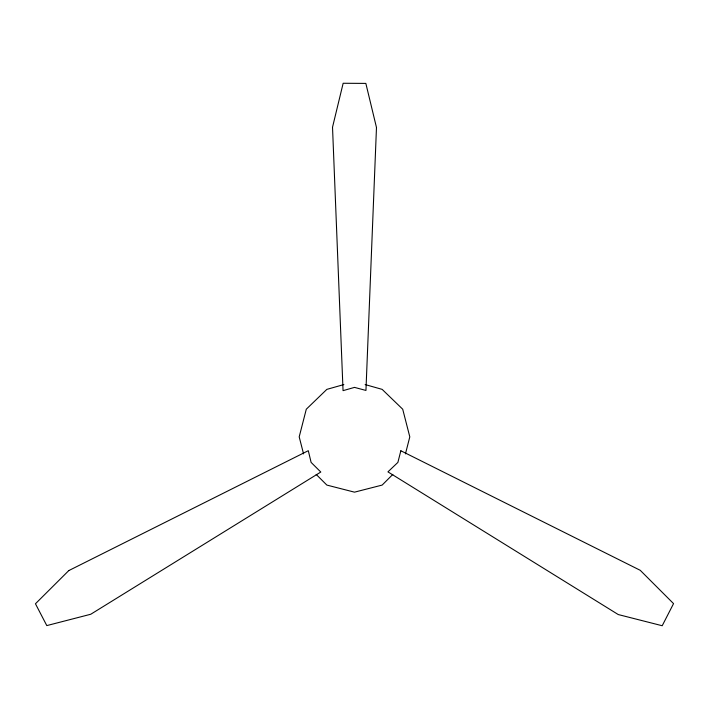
<?xml version="1.0" encoding="UTF-8"?>
<svg xmlns="http://www.w3.org/2000/svg" width="709" height="709" viewBox="0 0 709 709"><rect width="100%" height="100%" fill="white"/><g stroke="black" fill="none" stroke-linecap="round" stroke-linejoin="round"><path stroke-width="1.06" d="M405.442 453.884L409.802 436.868L402.712 409.217L382.151 389.374L365.135 384.57M392.813 474.418L382.151 485.08L354.5 492.161L326.849 485.08L316.187 474.418M343.865 384.57L326.849 389.374L306.288 409.217L299.198 436.868L303.558 453.884M376.479 127.505L365.95 390.446L354.5 387.389L343.05 390.65L332.521 127.212L343.156 83.263L365.844 83.405L376.479 127.505M400.851 450.764L397.891 462.401L387.938 471.875L618.248 614.552L662.206 625.737L673.55 603.616L640.227 570.302L400.851 450.764M68.773 570.594L35.45 603.767L46.794 625.595L90.752 614.251L320.796 472.034L311.109 462.401L308.3 450.694L68.773 570.594"/></g></svg>
